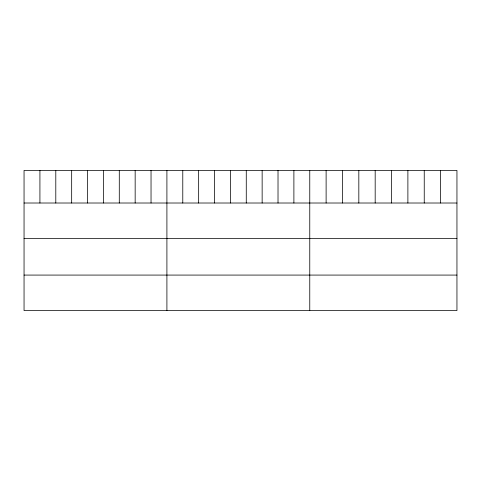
<?xml version="1.0" encoding="UTF-8"?>
<svg xmlns="http://www.w3.org/2000/svg" width="481" height="481" viewBox="0 0 481 481"><rect width="100%" height="100%" fill="white"/><g stroke="black" fill="none" stroke-linecap="round" stroke-linejoin="round"><path stroke-width="0.72" d="M456.95 203.012L456.95 310.57L24.05 310.57L24.05 170.43L456.95 170.43L456.95 203.012L24.05 203.012M24.05 238.504L456.95 238.504M24.05 275.078L456.95 275.078M440.596 170.43L440.596 203.012M424.242 170.43L424.242 203.012M407.888 170.43L407.888 203.012M391.534 170.43L391.534 203.012M375.18 170.43L375.18 203.012M358.826 170.43L358.826 203.012M342.472 170.43L342.472 203.012M326.118 170.43L326.118 203.012M309.764 170.43L309.764 310.57M293.891 170.43L293.891 203.012M278.018 170.43L278.018 203.012M262.145 170.43L262.145 203.012M246.272 170.43L246.272 203.012M230.399 170.43L230.399 203.012M214.526 170.43L214.526 203.012M198.653 170.43L198.653 203.012M182.78 170.43L182.78 203.012M166.907 170.43L166.907 310.57M151.034 170.43L151.034 203.012M135.161 170.43L135.161 203.012M119.288 170.43L119.288 203.012M103.415 170.43L103.415 203.012M87.542 170.43L87.542 203.012M71.669 170.43L71.669 203.012M55.796 170.43L55.796 203.012M39.923 170.43L39.923 203.012"/></g></svg>
